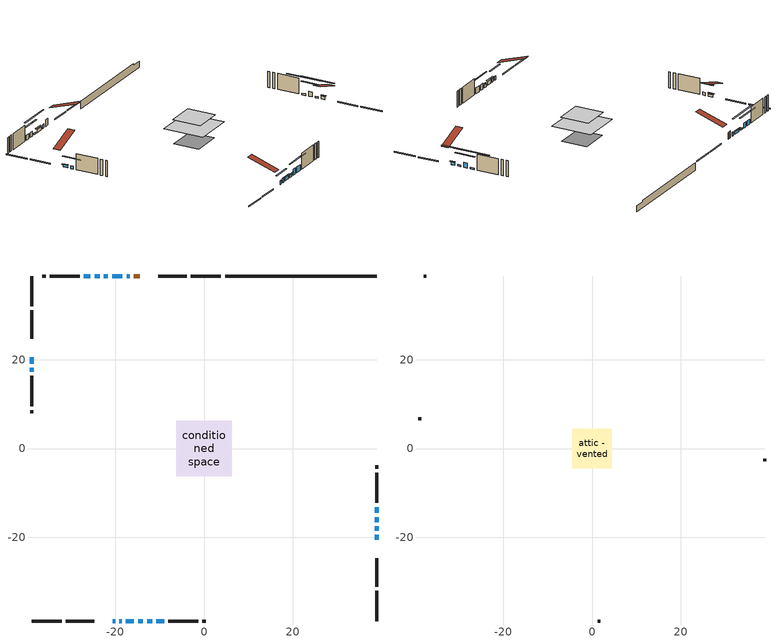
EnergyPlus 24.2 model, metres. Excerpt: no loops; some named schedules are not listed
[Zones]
conditioned space
 floor outside (Floor1 construction): -0.65,-0.65 -0.65,0.65 0.65,0.65 0.65,-0.65 z0.43
 floor adiabatic (AdiabaticFloorConstruction): -6.23,-6.23 -6.23,6.23 6.23,6.23 6.23,-6.23 z2.87
 floor foundation (Slab1 construction): -4.57,-3.96 -4.57,3.96 4.57,3.96 4.57,-3.96 z-1.86
 wall outside (RimJoist1 construction): 3.82,38.88 -3,38.88 / -38.88,-38.88 -32.06,-38.88 / -38.88,38.88 -38.88,32.06 / 38.88,-38.88 38.88,-32.06 z0.43:0.73
 wall outside (RimJoist2 construction): -3.93,38.88 -10.33,38.88 / -31.14,-38.88 -24.73,-38.88 / -38.88,31.14 -38.88,24.73 / 38.88,-31.14 38.88,-24.73 z0.43:0.73
 wall outside (AdiabaticWallConstruction 1): -14.46,38.88 -15.81,38.88 z0.43:2.46
 wall outside (AdiabaticWallConstruction): -16.74,38.88 -17.46,38.88 z0.43:1.65; 38.88,-20.6 38.88,-19.43 / -14.87,-38.88 -13.75,-38.88 z0.43:1.29; -18.39,38.88 -20.72,38.88 z0.43:1.4; -20.6,-38.88 -20.04,-38.88 / -19.12,-38.88 -18.56,-38.88 / -17.63,-38.88 -15.8,-38.88 z0.43:1.6; -38.88,20.6 -38.88,19.13 z0.43:1.19; 38.88,-18.51 38.88,-17.54 / 38.88,-14.52 38.88,-13.19 / -21.65,38.88 -22.62,38.88 z0.43:0.89; 38.88,-16.61 38.88,-15.44 / -23.55,38.88 -24.66,38.88 / -25.59,38.88 -27.06,38.88 z0.43:1.9; -12.83,-38.88 -11.71,-38.88 / -10.78,-38.88 -9,-38.88 z0.43:2.21; -38.88,18.2 -38.88,17.28 z0.43:1.35
 wall outside (Wall1 construction): -27.99,38.88 -34.77,38.88 / -8.07,-38.88 -1.29,-38.88 / -38.88,16.36 -38.88,9.58 / 38.88,-12.26 38.88,-5.48 z0.43:5.31
 wall outside (Wall2 construction): -35.7,38.88 -36.43,38.88 / -0.36,-38.88 0.36,-38.88 / -38.88,8.65 -38.88,7.92 / 38.88,-4.55 38.88,-3.83 z0.43:5.31
 wall foundation (FoundationWall1 construction): 4.75,38.88,-1.86 4.75,38.88,0.43 35.47,38.88,0.43 35.47,38.88,-0.01 38.88,38.88,-0.01 38.88,38.88,-1.86
 window (WindowConstruction 13): -16.74,38.88 -17.46,38.88 z0.43:1.65
 window (WindowConstruction 6): 38.88,-20.6 38.88,-19.43 z0.43:1.29
 window (WindowConstruction 7): -18.39,38.88 -20.72,38.88 z0.43:1.4
 window (WindowConstruction 8): -20.6,-38.88 -20.04,-38.88 z0.43:1.6
 window (WindowConstruction 9): -19.11,-38.88 -18.56,-38.88 z0.43:1.6
 window (WindowConstruction 10): -17.63,-38.88 -15.8,-38.88 z0.43:1.6
 window (WindowConstruction 11): -14.87,-38.88 -13.75,-38.88 z0.43:1.29
 window (WindowConstruction 12): -38.88,20.6 -38.88,19.13 z0.43:1.19
 window (WindowConstruction 14): 38.88,-18.5 38.88,-17.54 z0.43:0.89
 window (WindowConstruction): 38.88,-16.61 38.88,-15.44 z0.43:1.9
 window (WindowConstruction 15): 38.88,-14.51 38.88,-13.19 z0.43:0.89
 window (WindowConstruction 16): -21.65,38.88 -22.62,38.88 z0.43:0.89
 window (WindowConstruction 1): -23.55,38.88 -24.66,38.88 z0.43:1.9
 window (WindowConstruction 2): -25.59,38.88 -27.06,38.88 z0.43:1.9
 window (WindowConstruction 3): -12.82,-38.88 -11.71,-38.88 z0.43:2.21
 window (WindowConstruction 4): -10.78,-38.88 -9,-38.88 z0.43:2.21
 window (WindowConstruction 5): -38.88,18.2 -38.88,17.29 z0.43:1.34
 door (Door): -14.46,38.88 -15.81,38.88 z0.43:2.46
 ceiling adiabatic (AdiabaticFloorConstruction): 6.23,-6.23 6.23,6.23 -6.23,6.23 -6.23,-6.23 z2.87
attic - vented
 floor to conditioned space (Floor2 construction Reversed): -4.43,-4.43 -4.43,4.43 4.43,4.43 4.43,-4.43 z5.31
 wall outside (Wall4 construction): -37.36,38.88 -37.95,38.88 / 1.29,-38.88 1.89,-38.88 / -38.88,6.99 -38.88,6.4 / 38.88,-2.9 38.88,-2.3 z0.43:5.31
 roof outside (Roof1 construction): -13.54,38.88,5.31 -13.54,30.25,8.18 -11.26,30.25,8.18 -11.26,38.88,5.31; -21.53,-38.88,5.31 -21.53,-30.25,8.18 -23.8,-30.25,8.18 -23.8,-38.88,5.31; -38.88,21.53,5.31 -30.25,21.53,8.18 -30.25,23.8,8.18 -38.88,23.8,5.31; 38.88,-21.53,5.31 30.25,-21.53,8.18 30.25,-23.8,8.18 38.88,-23.8,5.31
shading: 38.88,-19.23 38.88,-20.8 39.29,-20.8 39.29,-19.23 z1.49; -20.92,38.88 -18.19,38.88 -18.19,39.29 -20.92,39.29 z1.6; -17.52,-38.88 -23.12,-38.88 -23.12,-39.29 -17.52,-39.29 z4.12; -18.36,-38.88 -19.32,-38.88 -19.32,-39.29 -18.36,-39.29 z1.8; -15.6,-38.88 -17.83,-38.88 -17.83,-39.29 -15.6,-39.29 z1.8; -13.55,-38.88 -15.07,-38.88 -15.07,-39.29 -13.55,-39.29 z1.49; -38.88,18.93 -38.88,20.8 -39.29,20.8 -39.29,18.93 z1.39; 38.88,-12.58 38.88,-23.46 39.29,-23.46 39.29,-12.58 z5.85; 38.88,-12.92 38.88,-19.13 39.29,-19.13 39.29,-12.92 z4.42; 38.88,-8.23 38.88,-19.47 39.29,-19.47 39.29,-8.23 z5.85; -27.58,38.88 -16.69,38.88 -16.69,39.29 -27.58,39.29 z5.85; -27.18,38.88 -21.03,38.88 -21.03,39.29 -27.18,39.29 z4.42; -29.58,38.88 -23.07,38.88 -23.07,39.29 -29.58,39.29 z4.42; -9.19,-38.88 -15.35,-38.88 -15.35,-39.29 -9.19,-39.29 z4.73; -6.48,-38.88 -13.3,-38.88 -13.3,-39.29 -6.48,-39.29 z4.73; -38.88,14.77 -38.88,20.72 -39.29,20.72 -39.29,14.77 z3.87
[Building]
Building 1: Terrain=Suburbs
[Site:Location]
Edmonton Intl AP_AB: Latitude {deg}=53.31; Longitude {deg}=-113.58; Time Zone {hr}=-7; Elevation {m}=723; Keep Site Location Information=Yes
[Site:GroundTemperature:Shallow]
-1.56185, -3.61833, -3.78302, -2.80711, 1.11059, 5.01004, 8.39065, 10.5322, 10.7141, 8.97234, 5.67794, 1.89811
[Site:WaterMainsTemperature]
Calculation Method=Schedule; Temperature Schedule=mains temperature schedule
[Material] Roughness=Rough; Thermal Absorptance=0.9
Name | Thickness {m} | Conductivity {W/m-K} | Density {kg/m3} | Specific Heat {J/kg-K} | Solar Absorptance | Visible Absorptance
asphalt or fiberglass shingles | 0.00635 | 0.162714 | 1121.4 | 1465.45 | 0.4 | 0.4
ceiling loosefill ins | 0.169333 | 0.0480833 | 16.02 | 1046.75 | 0.7 | 0.7
ceiling stud and cavity | 0.1397 | 0.515167 | 65.682 | 1177.47 | 0.7 | 0.7
concrete 4.0 in. | 0.1016 | 1.803125 | 2242.8 | 837.4 | 0.7 | 0.7
concrete 8.0 in. | 0.2032 | 1.803125 | 2242.8 | 837.4 | 0.7 | 0.7
door material | 0.04445 | 0.053851 | 512.64 | 1214.23 | 0.7 | 0.7
exterior vertical ins | 0.0480821 | 0.029427 | 32.04 | 1214.23 | 0.7 | 0.7
floor covering | 0.0127 | 0.0433444 | 54.468 | 1339.84 | 0.6 | 0.6
floor rigid ins; rim joist rigid ins; wall rigid ins | 0.051816 | 0.029427 | 32.04 | 1214.23 | 0.7 | 0.7
floor rigid ins 1; wall rigid ins 1 | 0.512978 | 0.029427 | 32.04 | 1214.23 | 0.7 | 0.7
floor stud and cavity | 0.1397 | 0.0939799 | 92.3553 | 1139.71 | 0.7 | 0.7
floor stud and cavity 1 | 0.1397 | 1.75129 | 37.0049 | 1207.88 | 0.7 | 0.7
furniture material conditioned space 1 | 0.1524 | 0.115458 | 640.8 | 1214.23 | 0.6 | 0.6
gypsum board | 0.0127 | 0.160291 | 801 | 837.4 | 0.6 | 0.6
gypsum board 1 | 0.0127 | 0.160291 | 801 | 837.4 | 0.7 | 0.7
osb sheathing 0.5 in. | 0.0127 | 0.115458 | 512.64 | 1214.23 | 0.7 | 0.7
osb sheathing 0.75 in. | 0.01905 | 0.115458 | 512.64 | 1214.23 | 0.7 | 0.7
osb sheathing 2.0 in. | 0.0508 | 0.115458 | 512.64 | 1214.23 | 0.7 | 0.7
rim joist stud and cavity | 0.0508 | 0.0413573 | 125.044 | 1163.47 | 0.6 | 0.6
rim joist stud and cavity 1 | 0.0508 | 0.0296634 | 125.044 | 1163.47 | 0.6 | 0.6
wall stud and cavity | 0.1397 | 0.221619 | 139.0536 | 1170.24 | 0.7 | 0.7
wall stud and cavity 1 | 0.1397 | 0.472276 | 139.0536 | 1170.24 | 0.7 | 0.7
wall stud and cavity 2 | 0.0889 | 6.1454 | 50.32683 | 1063.81 | 0.6 | 0.6
wall stud and cavity 3 | 0.0889 | 0.380278 | 52.3479 | 1209.89 | 0.7 | 0.7
wall stud and cavity 4 | 0.0889 | 0.391764 | 83.0341 | 1211.67 | 0.7 | 0.7
wood siding | 0.0254 | 0.102417 | 544.68 | 1172.36 | 0.4 | 0.4
wood siding 1 | 0.00254 | 0.102417 | 544.68 | 1172.36 | 0.4 | 0.4
wood siding 2; wood siding 3; wood siding 4 | 0.0254 | 0.102417 | 544.68 | 1172.36 | 0.7 | 0.7
[WindowMaterial:SimpleGlazingSystem]
Name | U-Factor {W/m2-K} | Solar Heat Gain Coefficient
WindowMaterial | 2.91452 | 0.67
WindowMaterial 1 | 2.97187 | 0.62
WindowMaterial 10 | 3.00537 | 0.49
WindowMaterial 11 | 3.304596 | 0.65
WindowMaterial 12 | 2.969594 | 0.62
WindowMaterial 13 | 5.32199 | 0.49
WindowMaterial 14 | 5.27429 | 0.49
WindowMaterial 2 | 2.90373 | 0.68
WindowMaterial 3 | 2.96732 | 0.63
WindowMaterial 4 | 2.88953 | 0.69
WindowMaterial 5 | 2.86058 | 0.62
WindowMaterial 6 | 2.94177 | 0.65
WindowMaterial 7 | 4.98983 | 0.66
WindowMaterial 8 | 2.97754 | 0.61
WindowMaterial 9 | 2.907136 | 0.68
[Construction]
AdiabaticFloorConstruction: floor stud and cavity 1, floor rigid ins 1, osb sheathing 0.75 in., floor covering
AdiabaticWallConstruction: wood siding 3, wall rigid ins 1, wall stud and cavity 3, gypsum board
AdiabaticWallConstruction 1: wood siding 4, wall rigid ins 1, wall stud and cavity 3, gypsum board
Door: door material
Floor1 construction: floor stud and cavity, floor rigid ins, osb sheathing 0.75 in., floor covering
Floor2 construction Reversed: gypsum board, ceiling stud and cavity, ceiling loosefill ins
FoundationWall1 construction: concrete 8.0 in., gypsum board 1
furniture construction conditioned space 1: furniture material conditioned space 1
PartitionWallConstruction: gypsum board, wall stud and cavity 4, gypsum board
RimJoist1 construction: wood siding 2, rim joist rigid ins, osb sheathing 2.0 in., rim joist stud and cavity
RimJoist2 construction: wood siding 2, osb sheathing 2.0 in., rim joist stud and cavity 1
Roof1 construction: asphalt or fiberglass shingles
Slab1 construction: concrete 4.0 in.
Wall1 construction: wood siding, wall rigid ins, osb sheathing 0.5 in., wall stud and cavity, gypsum board
Wall2 construction: wood siding, wall rigid ins, osb sheathing 0.5 in., wall stud and cavity 1, gypsum board
Wall4 construction: wood siding 1, wall stud and cavity 2
WindowConstruction: WindowMaterial
WindowConstruction 1: WindowMaterial 1
WindowConstruction 10: WindowMaterial 9
WindowConstruction 11: WindowMaterial 10
WindowConstruction 12: WindowMaterial 11
WindowConstruction 13: WindowMaterial 12
WindowConstruction 14; WindowConstruction 16: WindowMaterial 13
WindowConstruction 15: WindowMaterial 14
WindowConstruction 2: WindowMaterial 2
WindowConstruction 3: WindowMaterial 3
WindowConstruction 4: WindowMaterial 4
WindowConstruction 5: WindowMaterial 5
WindowConstruction 6: WindowMaterial 6
WindowConstruction 7: WindowMaterial 7
WindowConstruction 8; WindowConstruction 9: WindowMaterial 8
[Zone] Multiplier=1; Part of Total Floor Area=Yes
Name | Volume {m3}
attic - vented | 36.6777
conditioned space | 569.9
[Space]
Name | Zone | Volume {m3}
attic - vented 1 | attic - vented | 36.6777
conditioned space 1 | conditioned space | 569.9
[ZoneInfiltration:EffectiveLeakageArea]
infil attic - vented 1: Zone or Space=attic - vented 1; Schedule=Always On Discrete; Effective Air Leakage Area {cm2}=2731.48; Stack Coefficient=0.000539193; Wind Coefficient=1.56889e-05
[ZoneMixing]
whole house fan mix: Zone or Space=attic - vented; Schedule=Always On Continuous; Design Flow Rate Calculation Method=Flow/Zone; Design Flow Rate {m3/s}=0; Source Zone or Space=conditioned space
[SurfaceProperty:ExposedFoundationPerimeter]
Slab1: Exposed Perimeter Calculation Method=TotalExposedPerimeter; Total Exposed Perimeter {m}=34.137
[InternalMass] Zone or ZoneList=conditioned space; Space or SpaceList=conditioned space 1
Name | Construction | Surface Area {m2}
furniture mass conditioned space 1 | furniture construction conditioned space 1 | 91.8121
partition wall mass | PartitionWallConstruction | 229.53
[Lights]
interior lighting: Zone or ZoneList or Space or SpaceList=conditioned space 1; Schedule=interior lighting schedule; Design Level Calculation Method=LightingLevel; Lighting Level {W}=343.2; Return Air Fraction=0; Fraction Radiant=0.6; Fraction Visible=0.2; Fraction Replaceable=1
[People]
occupants: Zone or ZoneList or Space or SpaceList=conditioned space 1; Number of People Schedule=occupants schedule; Number of People Calculation Method=People; Number of People=3; Fraction Radiant=0.314171; Sensible Heat Fraction=0.56303; Activity Level Schedule=occupants activity schedule; Carbon Dioxide Generation Rate {m3/s-W}=0; Enable ASHRAE 55 Comfort Warnings=No; Mean Radiant Temperature Calculation Type=EnclosureAveraged
[ElectricEquipment] Zone or ZoneList or Space or SpaceList=conditioned space 1; Design Level Calculation Method=EquipmentLevel
Name | Schedule | Design Level {W} | Fraction Latent | Fraction Radiant | Fraction Lost
clothes dryer | clothes dryer schedule | 140.772 | 0.015 | 0.081 | 0.85
clothes washer | clothes washer schedule | 32.1985 | 0.03 | 0.162 | 0.7
cooking range | cooking range schedule | 215.147 | 0.08 | 0.432 | 0.2
dishwasher | dishwasher schedule | 66.8632 | 0.3 | 0.18 | 0.4
fridge | fridge schedule | 72.9452 | 0 | 0.6 | 0
mech vent bath fan 0 | mech vent bath fan 0 schedule | 50.2 | 0 | 0 | 1
mech vent bath fan 1 | mech vent bath fan 1 schedule | 50.2 | 0 | 0 | 1
mech vent house fan | mech vent house fan schedule | 0 | 0 | 0 | 1
mech vent house fan cfis | mech vent house fan cfis schedule | 0 | 0 | 0 | 0
mech vent range fan 0 | mech vent range fan 0 schedule | 57 | 0 | 0 | 1
misc plug loads | misc plug loads schedule | 494.7 | 0.045 | 0.513 | 0.1
whole house fan | Always On Discrete | 0 | 0 | 0 | 1
[OtherEquipment] Zone or ZoneList or Space or SpaceList=conditioned space 1; Design Level Calculation Method=EquipmentLevel
Name | Fuel Type | Schedule | Design Level {W} | Fraction Latent | Fraction Radiant | Fraction Lost
clothes dryer 1 | Electricity | clothes dryer schedule | 0 | 0.015 | 0.081 | 0.85
cooking range 1 | Electricity | cooking range schedule | 0 | 0.08 | 0.432 | 0.2
general water use latent | None | general water use schedule | 62.594 | 1 | 0 | 0
general water use sensible | None | general water use schedule | -61.6891 | 0 | 0.6 | 0
mech vent house fan latent load | None | Always On Discrete | 0 | 1 | 0 | 0
mech vent house fan sensible load | None | Always On Discrete | 0 | 0 | 0 | 0
water heater energy adjustment1 | NaturalGas | Always On Discrete | 0.01 | 0 | 0 | 1
[ZoneInfiltration:DesignFlowRate] Zone or ZoneList or Space or SpaceList=conditioned space 1; Schedule=Always On Discrete; Design Flow Rate Calculation Method=Flow/Zone; Design Flow Rate {m3/s}=0
infil flow; natural vent flow; whole house fan flow
[AvailabilityManager:Scheduled]
furnace airloop Availability Manager: Schedule=Always On Discrete
[Foundation:Kiva]
Foundation Kiva 1: Initial Indoor Air Temperature {C}=18; Wall Height Above Grade {m}=0.429981; Wall Depth Below Slab {m}=0.2032; Custom Block Material Name 1=exterior vertical ins; Custom Block Depth 1 {m}=2.28999; Custom Block X Position 1 {m}=0.2159; Custom Block Z Position 1 {m}=0
[Foundation:Kiva:Settings]
Soil Conductivity {W/m-K}=0.849921; Soil Density {kg/m3}=1842.3; Soil Specific Heat {J/kg-K}=418.7; Ground Solar Absorptivity=0.9; Ground Thermal Absorptivity=0.9; Ground Surface Roughness {m}=0.03; Far-Field Width {m}=40; Deep-Ground Boundary Condition=ZeroFlux; Deep-Ground Depth {m}=40; Minimum Cell Dimension {m}=0.2; Maximum Cell Growth Coefficient=3; Simulation Timestep=Timestep
[Exterior:Lights]
exterior lighting: Schedule=exterior lighting schedule; Design Level {W}=75.6
[EnergyManagementSystem:GlobalVariable]
furnace_airloop_Fan_RTF
infil_program_Qfan
infil_program_Qinf
natural_vent_program_Qnv
natural_vent_program_Qwhf
[EnergyManagementSystem:Sensor]
Name | Output:Variable or Output:Meter Index Key | Output:Variable or Output:Meter
airflow_gain | infil flow | Infiltration Sensible Heat Gain Energy
airflow_gain_1 | natural vent flow | Infiltration Sensible Heat Gain Energy
airflow_gain_2 | whole house fan flow | Infiltration Sensible Heat Gain Energy
airflow_loss | infil flow | Infiltration Sensible Heat Loss Energy
airflow_loss_1 | natural vent flow | Infiltration Sensible Heat Loss Energy
airflow_loss_2 | whole house fan flow | Infiltration Sensible Heat Loss Energy
clg_load_cond |  | Cooling:EnergyTransfer:Zone:CONDITIONED SPACE
clg_sp_s; clg_sp_s_1 | cooling setpoint | Schedule Value
clothes_dryer_exhaust_0_sch_s | clothes dryer exhaust 0 schedule | Schedule Value
cool_season | cooling season schedule | Schedule Value
htg_load_cond |  | Heating:EnergyTransfer:Zone:CONDITIONED SPACE
htg_sp_s; htg_sp_s_1 | heating setpoint | Schedule Value
ig_ee_conv | clothes dryer | Electric Equipment Convective Heating Energy
ig_ee_conv_2 | cooking range | Electric Equipment Convective Heating Energy
ig_ee_conv_4 | fridge | Electric Equipment Convective Heating Energy
ig_ee_conv_5 | misc plug loads | Electric Equipment Convective Heating Energy
ig_ee_conv_6 | whole house fan | Electric Equipment Convective Heating Energy
ig_ee_rad | clothes dryer | Electric Equipment Radiant Heating Energy
ig_ee_rad_2 | cooking range | Electric Equipment Radiant Heating Energy
ig_ee_rad_4 | fridge | Electric Equipment Radiant Heating Energy
ig_ee_rad_5 | misc plug loads | Electric Equipment Radiant Heating Energy
ig_ee_rad_6 | whole house fan | Electric Equipment Radiant Heating Energy
ig_lgt_conv | interior lighting | Lights Convective Heating Energy
ig_lgt_rad | interior lighting | Lights Radiant Heating Energy
ig_lgt_vis | interior lighting | Lights Visible Radiation Heating Energy
ig_oe_conv | clothes dryer 1 | Other Equipment Convective Heating Energy
ig_oe_conv_1 | cooking range 1 | Other Equipment Convective Heating Energy
ig_oe_conv_2 | general water use latent | Other Equipment Convective Heating Energy
ig_oe_conv_3 | general water use sensible | Other Equipment Convective Heating Energy
ig_oe_conv_4 | water heater energy adjustment1 | Other Equipment Convective Heating Energy
ig_oe_rad | clothes dryer 1 | Other Equipment Radiant Heating Energy
ig_oe_rad_1 | cooking range 1 | Other Equipment Radiant Heating Energy
ig_oe_rad_2 | general water use latent | Other Equipment Radiant Heating Energy
ig_oe_rad_3 | general water use sensible | Other Equipment Radiant Heating Energy
ig_oe_rad_4 | water heater energy adjustment1 | Other Equipment Radiant Heating Energy
ig_ppl_conv | occupants | People Convective Heating Energy
ig_ppl_rad | occupants | People Radiant Heating Energy
im_conv | furniture mass conditioned space 1 | Surface Inside Face Convection Heat Gain Energy
im_conv_1 | partition wall mass | Surface Inside Face Convection Heat Gain Energy
im_ig | furniture mass conditioned space 1 | Surface Inside Face Internal Gains Radiation Heat Gain Energy
im_ig_1 | partition wall mass | Surface Inside Face Internal Gains Radiation Heat Gain Energy
im_lgt | furniture mass conditioned space 1 | Surface Inside Face Lights Radiation Heat Gain Energy
im_lgt_1 | partition wall mass | Surface Inside Face Lights Radiation Heat Gain Energy
im_sol | furniture mass conditioned space 1 | Surface Inside Face Solar Radiation Heat Gain Energy
im_sol_1 | partition wall mass | Surface Inside Face Solar Radiation Heat Gain Energy
im_surf | furniture mass conditioned space 1 | Surface Inside Face Net Surface Thermal Radiation Heat Gain Energy
im_surf_1 | partition wall mass | Surface Inside Face Net Surface Thermal Radiation Heat Gain Energy
mech_vent_bath_fan_0_sch_s | mech vent bath fan 0 schedule | Schedule Value
mech_vent_bath_fan_1_sch_s | mech vent bath fan 1 schedule | Schedule Value
mech_vent_range_fan_0_sch_s | mech vent range fan 0 schedule | Schedule Value
mv_conv | mech vent bath fan 0 | Electric Equipment Convective Heating Energy
mv_conv_1 | mech vent bath fan 1 | Electric Equipment Convective Heating Energy
mv_conv_2 | mech vent house fan | Electric Equipment Convective Heating Energy
mv_conv_3 | mech vent house fan cfis | Electric Equipment Convective Heating Energy
mv_conv_4 | mech vent range fan 0 | Electric Equipment Convective Heating Energy
mv_conv_5 | mech vent house fan latent load | Other Equipment Convective Heating Energy
mv_conv_6 | mech vent house fan sensible load | Other Equipment Convective Heating Energy
mv_rad | mech vent bath fan 0 | Electric Equipment Radiant Heating Energy
mv_rad_1 | mech vent bath fan 1 | Electric Equipment Radiant Heating Energy
mv_rad_2 | mech vent house fan | Electric Equipment Radiant Heating Energy
mv_rad_3 | mech vent house fan cfis | Electric Equipment Radiant Heating Energy
mv_rad_4 | mech vent range fan 0 | Electric Equipment Radiant Heating Energy
mv_rad_5 | mech vent house fan latent load | Other Equipment Radiant Heating Energy
mv_rad_6 | mech vent house fan sensible load | Other Equipment Radiant Heating Energy
natural_vent_s | natural vent schedule | Schedule Value
out_pb_s |  | Site Outdoor Air Barometric Pressure
out_wt_s |  | Site Outdoor Air Humidity Ratio
site_vw_s |  | Site Wind Speed
ss_back_out | Window1 | Surface Window Shortwave from Zone Back Out Window Heat Transfer Rate
ss_back_out_1 | Window10 | Surface Window Shortwave from Zone Back Out Window Heat Transfer Rate
ss_back_out_10 | Window20 | Surface Window Shortwave from Zone Back Out Window Heat Transfer Rate
ss_back_out_11 | Window21 | Surface Window Shortwave from Zone Back Out Window Heat Transfer Rate
ss_back_out_12 | Window3 | Surface Window Shortwave from Zone Back Out Window Heat Transfer Rate
ss_back_out_13 | Window5 | Surface Window Shortwave from Zone Back Out Window Heat Transfer Rate
ss_back_out_14 | Window6 | Surface Window Shortwave from Zone Back Out Window Heat Transfer Rate
ss_back_out_15 | Window8 | Surface Window Shortwave from Zone Back Out Window Heat Transfer Rate
ss_back_out_16 | Window9 | Surface Window Shortwave from Zone Back Out Window Heat Transfer Rate
ss_back_out_2 | Window11 | Surface Window Shortwave from Zone Back Out Window Heat Transfer Rate
ss_back_out_3 | Window13 | Surface Window Shortwave from Zone Back Out Window Heat Transfer Rate
ss_back_out_4 | Window14 | Surface Window Shortwave from Zone Back Out Window Heat Transfer Rate
ss_back_out_5 | Window15 | Surface Window Shortwave from Zone Back Out Window Heat Transfer Rate
ss_back_out_6 | Window16 | Surface Window Shortwave from Zone Back Out Window Heat Transfer Rate
ss_back_out_7 | Window18 | Surface Window Shortwave from Zone Back Out Window Heat Transfer Rate
ss_back_out_8 | Window19 | Surface Window Shortwave from Zone Back Out Window Heat Transfer Rate
ss_back_out_9 | Window2 | Surface Window Shortwave from Zone Back Out Window Heat Transfer Rate
ss_conv | Door1 | Surface Inside Face Convection Heat Gain Energy
ss_conv_1 | Window1 | Surface Inside Face Convection Heat Gain Energy
ss_conv_10 | Window2 | Surface Inside Face Convection Heat Gain Energy
ss_conv_11 | Window20 | Surface Inside Face Convection Heat Gain Energy
ss_conv_12 | Window21 | Surface Inside Face Convection Heat Gain Energy
ss_conv_13 | Window3 | Surface Inside Face Convection Heat Gain Energy
ss_conv_14 | Window5 | Surface Inside Face Convection Heat Gain Energy
ss_conv_15 | Window6 | Surface Inside Face Convection Heat Gain Energy
ss_conv_16 | Window8 | Surface Inside Face Convection Heat Gain Energy
ss_conv_17 | Window9 | Surface Inside Face Convection Heat Gain Energy
ss_conv_2 | Window10 | Surface Inside Face Convection Heat Gain Energy
ss_conv_3 | Window11 | Surface Inside Face Convection Heat Gain Energy
ss_conv_4 | Window13 | Surface Inside Face Convection Heat Gain Energy
ss_conv_5 | Window14 | Surface Inside Face Convection Heat Gain Energy
ss_conv_6 | Window15 | Surface Inside Face Convection Heat Gain Energy
ss_conv_7 | Window16 | Surface Inside Face Convection Heat Gain Energy
ss_conv_8 | Window18 | Surface Inside Face Convection Heat Gain Energy
ss_conv_9 | Window19 | Surface Inside Face Convection Heat Gain Energy
ss_ig | Door1 | Surface Inside Face Internal Gains Radiation Heat Gain Energy
ss_ig_1 | Window1 | Surface Inside Face Internal Gains Radiation Heat Gain Energy
ss_ig_10 | Window2 | Surface Inside Face Internal Gains Radiation Heat Gain Energy
ss_ig_11 | Window20 | Surface Inside Face Internal Gains Radiation Heat Gain Energy
ss_ig_12 | Window21 | Surface Inside Face Internal Gains Radiation Heat Gain Energy
ss_ig_13 | Window3 | Surface Inside Face Internal Gains Radiation Heat Gain Energy
ss_ig_14 | Window5 | Surface Inside Face Internal Gains Radiation Heat Gain Energy
ss_ig_15 | Window6 | Surface Inside Face Internal Gains Radiation Heat Gain Energy
ss_ig_16 | Window8 | Surface Inside Face Internal Gains Radiation Heat Gain Energy
ss_ig_17 | Window9 | Surface Inside Face Internal Gains Radiation Heat Gain Energy
ss_ig_2 | Window10 | Surface Inside Face Internal Gains Radiation Heat Gain Energy
ss_ig_3 | Window11 | Surface Inside Face Internal Gains Radiation Heat Gain Energy
ss_ig_4 | Window13 | Surface Inside Face Internal Gains Radiation Heat Gain Energy
ss_ig_5 | Window14 | Surface Inside Face Internal Gains Radiation Heat Gain Energy
ss_ig_6 | Window15 | Surface Inside Face Internal Gains Radiation Heat Gain Energy
ss_ig_7 | Window16 | Surface Inside Face Internal Gains Radiation Heat Gain Energy
ss_ig_8 | Window18 | Surface Inside Face Internal Gains Radiation Heat Gain Energy
ss_ig_9 | Window19 | Surface Inside Face Internal Gains Radiation Heat Gain Energy
